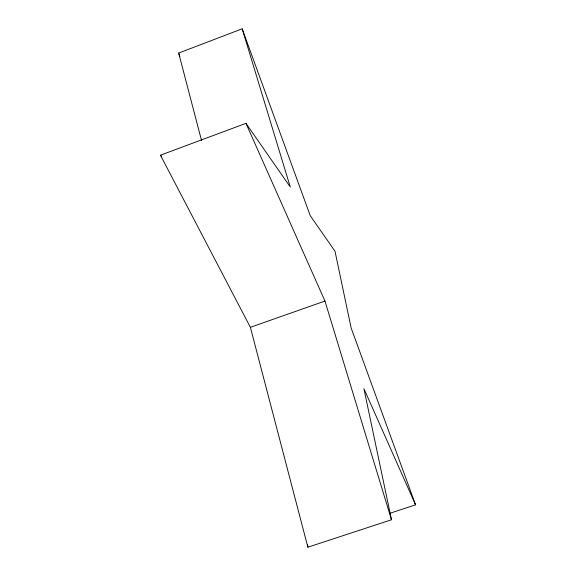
<?xml version="1.0" encoding="UTF-8"?>
<svg xmlns="http://www.w3.org/2000/svg" width="576" height="576" viewBox="0 0 576 576"><rect width="100%" height="100%" fill="white"/><g stroke="black" fill="none" stroke-linecap="round" stroke-linejoin="round"><path stroke-width="0.86" d="M201.557 140.58L178.675 53.057L242.172 28.8L310.234 215.676L335.016 251.266L351.151 328.003L415.562 504.835L389.318 513.468M415.562 504.835L363.902 388.634L391.478 519.768L307.872 547.2L250.38 327.305L160.438 155.196L245.959 123.343L290.282 187.013L242.172 28.8M250.38 327.305L324.965 301.054L391.478 519.768M160.438 155.196L161.726 156.427M245.959 123.343L324.965 301.054M178.675 53.057L179.928 56.426M307.613 544.522L307.872 547.2"/></g></svg>
